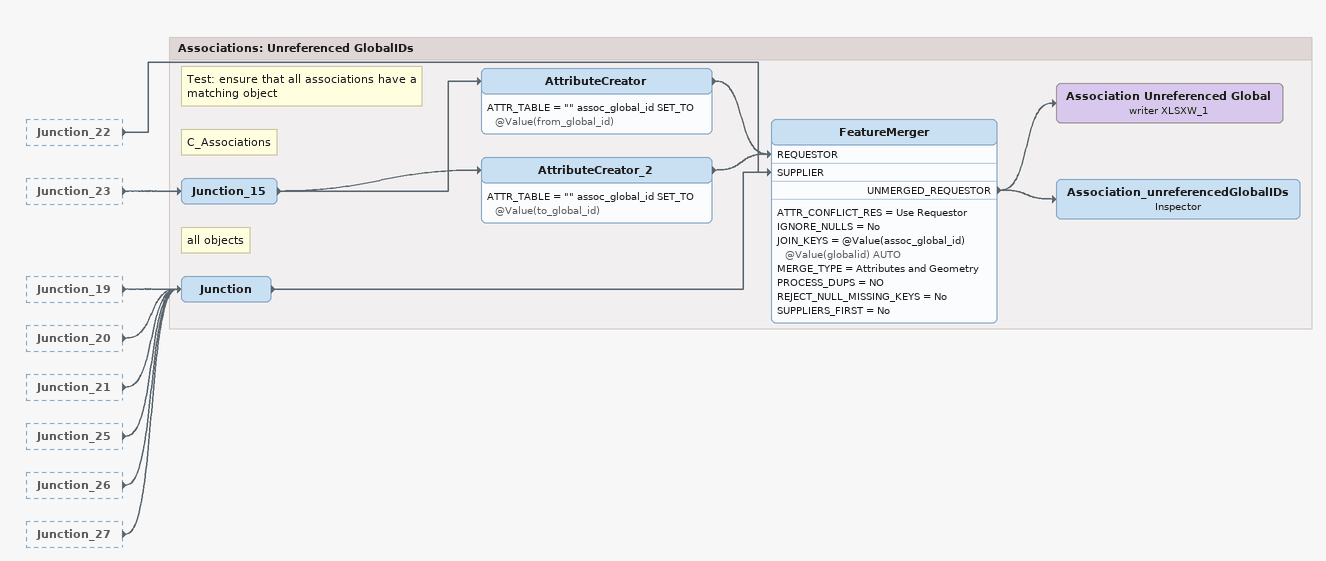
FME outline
Junction_22 [outside]
    -> FeatureMerger [SUPPLIER]
Junction_23 [outside]
    -> Junction_15
Junction_19 [outside]
    -> Junction
Junction_20 [outside]
    -> Junction
Junction_21 [outside]
    -> Junction
Junction_25 [outside]
    -> Junction
Junction_26 [outside]
    -> Junction
Junction_27 [outside]
    -> Junction

Bookmark: Associations: Unreferenced GlobalIDs
Note: Test: ensure that all associations have a matching object
Note: C_Associations
Junction_15
    -> AttributeCreator_2
    -> AttributeCreator
AttributeCreator
    ATTR_TABLE = "" assoc_global_id SET_TO @Value(from_global_id)
    -> FeatureMerger [REQUESTOR]
AttributeCreator_2
    ATTR_TABLE = "" assoc_global_id SET_TO @Value(to_global_id)
    -> FeatureMerger [REQUESTOR]
Note: all objects
Junction
    -> FeatureMerger [SUPPLIER]
FeatureMerger
    ATTR_CONFLICT_RES = Use Requestor
    IGNORE_NULLS = No
    JOIN_KEYS = @Value(assoc_global_id) @Value(globalid) AUTO
    MERGE_TYPE = Attributes and Geometry
    PROCESS_DUPS = NO
    REJECT_NULL_MISSING_KEYS = No
    SUPPLIERS_FIRST = No
    UNMERGED_REQUESTOR -> Association_unreferencedGlobalIDs
    UNMERGED_REQUESTOR -> Association Unreferenced Global (writer XLSXW_1)
Association Unreferenced Global (writer XLSXW_1)
Association_unreferencedGlobalIDs: Inspector
